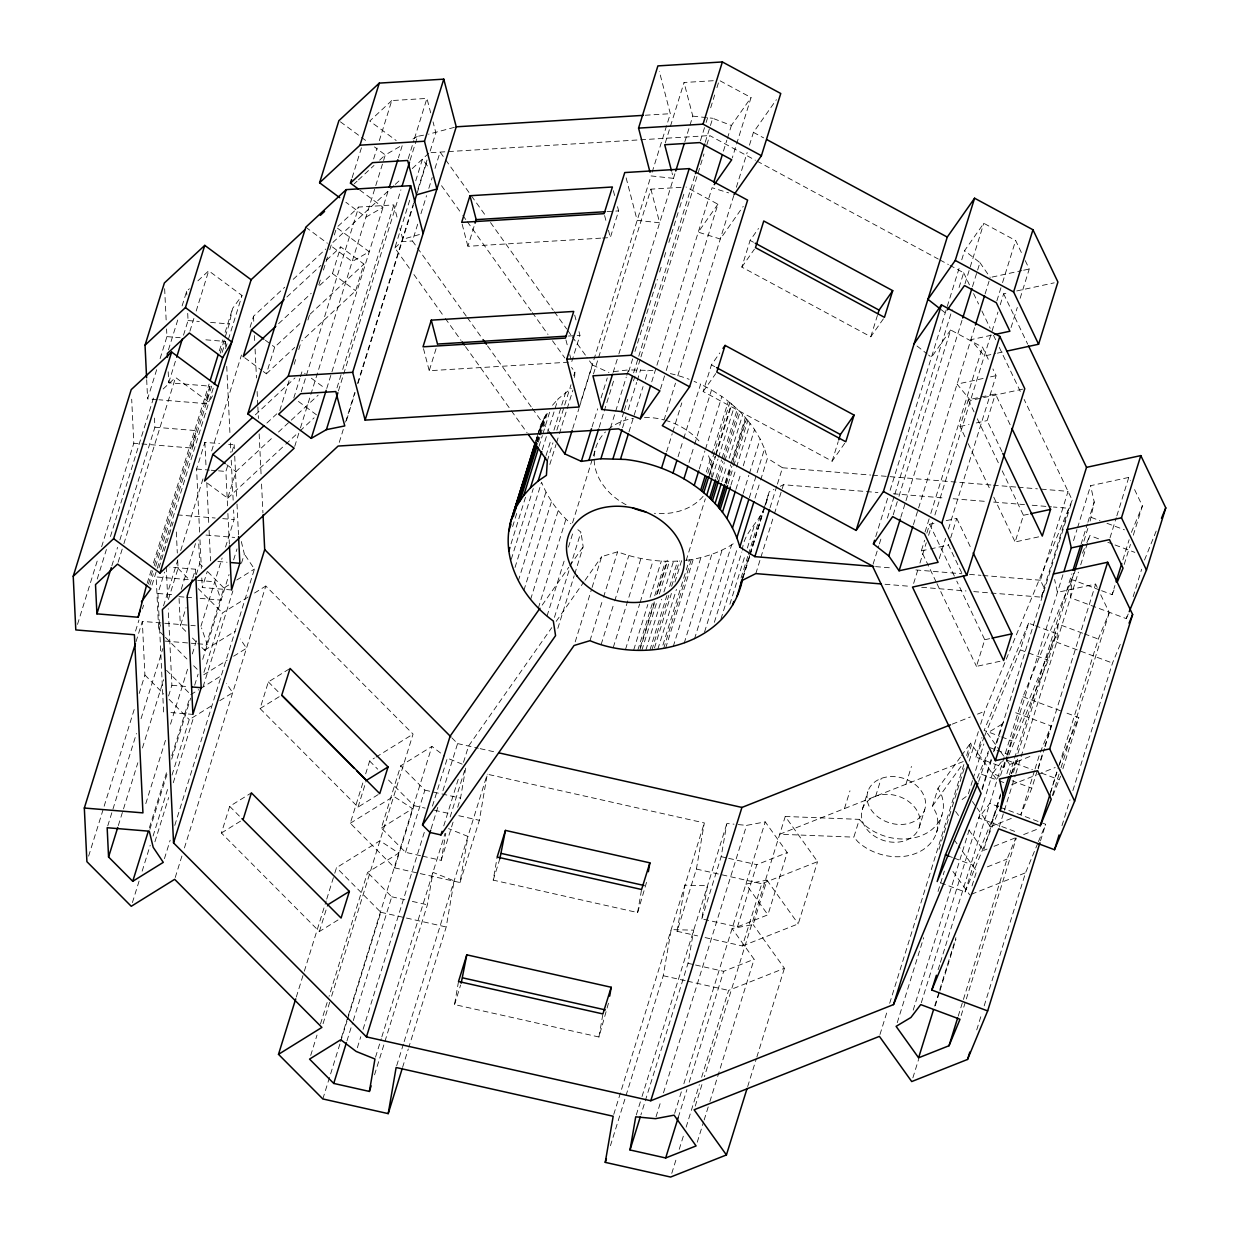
<?xml version="1.0" encoding="UTF-8"?>
<svg xmlns="http://www.w3.org/2000/svg" width="1239" height="1239" viewBox="0 0 1239 1239"><rect width="100%" height="100%" fill="white"/><g stroke="black" fill="none" stroke-linecap="round" stroke-linejoin="round"><path stroke-width="0.75" stroke-dasharray="5 3.75" d="M574.586 377.477L574.911 372.103L571.551 367.394M374.55 1074.802L427.393 904.795L432.953 872.349L454.124 880.852L446.21 926.973L408.885 1047.094M422.437 856.134L441.192 860.346L445.792 833.646M457.687 807.286L460.536 798.133L465.771 767.607M362.81 783.002L350.296 823.254L394.652 867.858L460.01 882.54L467.939 836.418L448.533 828.628M460.01 882.54L479.354 820.326L487.268 774.205L704.325 822.944L696.395 869.066L677.067 931.279L697.603 935.894M608.457 1003.234L598.948 1036.997L454.543 1004.566L458.507 981.505M646.526 882.354L637.62 912.554L493.215 880.124L497.164 857.063M598.948 1036.997L602.913 1013.936M637.62 912.554L641.585 889.494M610.424 1145.734L663.252 975.728L671.182 929.606L693.716 930.164L688.017 963.322L640.919 1114.852M677.067 931.279L684.981 885.157L707.515 885.73L701.816 918.873L737.468 926.88L767.901 914.831L787.245 852.618L765.237 821.875L746.59 825.375L735.827 824.353M701.816 918.873L721.16 856.66L726.859 823.501L734.03 824.183M536.657 440.759L537.215 437.537M1090.119 521.061L1094.207 501.95L1090.599 485.688L1128.775 477.418L1130.386 480.778M168.194 371.793L168.721 382.758L209.933 386.165L206.201 403.666L158.948 399.763M220.17 353.239L229.261 323.952L232.576 308.449L242.023 295.502L208.694 270.799L196.289 282.322M750.307 554.452L769.202 491.852L773.941 489.467M540.638 434.889L547.684 411.998L541.443 423.521L538.284 432.767M77.515 624.379L98.191 557.844M101.629 546.755L133.797 443.268L131.69 399.206M157.059 399.608L147.611 398.834L157.276 367.72M160.11 358.567L166.94 336.621L166.568 328.954M97.231 579.047L106.415 549.481M110.441 536.549L153.512 397.951M168.458 349.847L178.695 316.905M182.102 305.94L186.655 291.289L189.412 288.733M111.851 565.805L117.581 547.328M119.889 539.925L154.906 427.207L154.472 418.07M168.721 382.758L176.108 358.969M183.511 335.18L188.049 320.545L187.709 313.235M118.123 562.243L123.281 545.609M123.869 543.766L175.551 377.446L208.88 402.148L212.519 395.845M189.923 331.185L193.904 318.377M196.18 311.051L208.694 270.799M147.162 583.306L151.173 570.389M153.466 563.017L209.066 384.075M219.38 350.869L222.834 339.811M225.126 332.424L232.576 308.449M148.463 583.987L153.636 567.369M154.209 565.511L209.933 386.165M135.547 631.069L138.985 619.98M142.439 608.891L143.585 605.19M149.904 584.87L153.342 573.781M155.649 566.378L212.458 383.548M222.122 352.434L225.544 341.453L202.855 339.579M152.025 585.102L213.851 386.15M225.529 348.562L227.806 341.236M228.363 339.409L242.023 295.502M136.011 641.709L142.33 621.389L195.266 625.757M158.979 567.803L173.197 522.053M163.594 711.976L157.926 593.466L164.555 572.124M199.603 532.104L196.583 469.023L204.869 442.369L219.52 443.577M163.517 605.886L177.843 559.765M180.708 550.534L203.072 478.595M211.668 450.934L241.481 355.004M250.077 327.328L253.515 316.27L284.691 287.262M88.619 856.134L103.565 808.091M104.138 806.233L134.571 708.29M139.155 693.515L144.901 675.038L142.33 621.389M164.09 635.994L158.716 630.589L160.993 623.279M168.38 599.49L178.044 568.376L177.688 560.709M107.747 825.886L136.445 733.488M141.045 718.697L162.867 648.477M181.25 589.33L195.468 543.58M192.742 578.102L195.499 569.212L169.867 567.09M227.542 505.853L225.885 471.455L228.642 462.565M231.956 451.894L234.171 444.786L228.673 444.336M118.325 825.577L137.854 762.744M142.454 747.953L163.703 679.576M185.757 631.301L180.383 625.896L186.067 607.606M196.304 574.664L199.711 563.683L198.565 539.91M207.625 483.349L227.713 498.233L235.999 471.563L272.828 437.29M263.288 371.514L266.385 373.806L274.671 347.137L301.588 322.094M168.566 695.977L171.88 685.306L168.225 608.845M231.569 589.965L202.267 587.534L207.238 571.535M145.799 803.631L165.902 738.955M170.502 724.18L188.297 666.892M192.324 653.944L196.908 639.169M200.935 626.237L222.137 557.999M225.544 547.019L234.078 519.575L233.613 510.003M149.408 827.714L167.203 770.426M171.803 755.651L189.598 698.362M201.88 647.517L204.559 650.227L223.887 587.998L228.719 585.009M279.797 410.527L290.127 377.26M294.139 364.328L296.446 356.925M298.738 349.537L301.031 342.15M307.922 319.972L310.23 312.584M318.841 284.862L321.133 277.459M323.441 270.071L327.452 257.139M329.744 249.751L332.052 242.348M334.344 234.961L336.636 227.573L369.237 251.734L352.155 261.568L328.97 244.393M352.155 177.657L361.803 146.62M149.873 829.371L167.095 773.926M171.694 759.135L190.636 698.161M194.662 685.229L198.101 674.14M202.7 659.349L229.06 574.509M233.613 559.873L237.021 548.892M132.403 902.581L139.295 880.402M142.16 871.156L150.198 845.292M153.078 836.046L168.581 786.161M172.02 775.072L189.257 719.627L213.371 704.666M248.125 597.012L222.4 612.964L203.057 675.193L227.186 660.217M154.921 841.792L168.674 797.513M173.259 782.754L193.904 716.343M203.072 686.84L232.886 590.91M241.481 563.234L244.346 554.019L240.877 539.693M293.798 397.998L299.869 378.453M300.427 376.671L302.084 371.344L305.166 373.636M319.708 285.435L332.455 273.571L340.74 246.902L363.925 264.093L355.639 290.747L301.805 340.849M301.247 391.865L358.675 207.068L393.832 204.915L397.595 219.38M373.62 158.979L377.028 148.03M379.289 140.719L391.772 100.56L426.944 98.408L430.692 112.873M164.431 858.658L170.177 840.181M174.776 825.406L254.429 569.057L244.346 554.019M294.727 446.381L299.884 429.747M300.458 427.889L385.298 154.921L402.381 145.071L398.4 157.88M326.755 388.488L388.736 188.994M175.241 877.491L182.133 855.313M184.425 847.925L265.812 586.032L413.052 734.108L331.092 997.844M336.993 387.869L342.15 371.235M342.723 369.392L393.832 204.915M408.22 158.654L413.888 140.394M414.461 138.567L426.944 98.408M338.433 390.92L400.909 189.846M410.078 160.342L417.543 136.352L426.712 134.555M409.443 268.305L394.869 247.939L410.094 198.968M415.731 180.817L422.484 159.057L429.205 168.458M339.269 442.369L343.28 429.453M345.573 422.081L354.741 392.562M357.606 383.331L413.795 202.561M417.992 189.025L427.006 160.001M346.502 420.377L355.113 392.67M357.978 383.424L413.268 205.504M417.156 193.021L427.362 160.156M430.196 151.019L435.865 132.759L433.046 121.918M337.984 919.988L319.368 931.527L221.409 833.011L229.695 806.341L251.393 792.867M378.189 794.586L358.04 807.1L260.066 708.569L268.352 681.915L290.065 668.441M466.251 316.115L412.463 240.97L418.101 222.834M420.919 213.758L426.557 195.623M428.818 188.359L432.194 177.487M435.013 168.411L440.093 152.087L444.569 158.344M579 331.649L579.945 335.335L571.659 361.989L429.221 370.724L437.506 344.055M600.714 238.151L467.893 246.298L475.079 223.175M296.291 997.054L303.756 973.033M304.329 971.19L326.151 900.97M326.724 899.111L334.189 875.09M334.762 873.247L336.497 867.703L379.908 840.754L398.772 853.098L367.549 872.457L329.078 996.28M365.66 773.848L369.64 761.04L374.457 758.051M319.368 931.527L327.654 904.857M358.04 807.1L366.326 780.431M310.71 1055.411L317.014 1035.092M320.467 1024.003L328.505 998.123M420.563 855.715L405.556 852.339L381.364 828.024L400.693 765.81L431.915 746.436L444.538 756.038M323.054 1023.708L330.519 999.687M341.345 1037.895L347.663 1017.56M348.236 1015.717L431.915 746.436M322.837 1098.947L340.059 1043.501M340.632 1041.658L346.951 1021.323M347.524 1019.48L380.838 912.291L336.497 867.703M394.652 867.858L413.981 805.644L387.11 778.619M346.951 1040.93L352.681 1022.454M353.27 1020.595L391.741 896.788L367.549 872.457M405.556 852.339L424.884 790.126L400.693 765.81M535.744 441.069L537.153 436.391M537.432 435.632L540.25 426.557M535.806 441.673L541.443 423.521M536.704 440.557L537.834 436.918M540.08 429.67L542.899 420.594M536.905 441.192L538.036 437.568M540.281 430.32L544.231 417.62M537.199 441.611L538.888 436.159M539.461 434.347L545.098 416.211M537.37 441.951L539.058 436.515M539.631 434.703L545.826 414.74M538.376 442.137L540.08 436.701M512.636 526.575L517.701 510.251M538.98 446.427L542.372 435.539M542.93 433.727L550.255 410.155M511.041 543.828L525.692 496.669M542.279 449.742L546.786 435.23M547.344 433.418L558.061 398.943L571.287 388.349M357.343 1047.776L360.781 1036.718M363.073 1029.33L424.419 831.958M432.442 806.124L447.341 758.16L464.393 765.021M602.634 238.043L610.331 237.563L618.617 210.893L617.192 205.38M511.273 559.3L533.266 488.569M546.043 455.58L551.123 439.256M553.941 430.196L565.774 392.097M431.095 828.845L438.668 804.467M442.927 790.745L457.594 743.586L450.144 736.105M547.297 460.97L552.935 442.834M556.884 430.134L570.962 384.787M573.781 375.727L574.911 372.103M515.037 567.447L541.536 482.203C547.901 498.093 558.139 512.373 570.931 523.725M549.822 464.455L556.017 444.507M556.574 442.695L558.835 435.431M559.393 433.619L572.929 390.084M518.32 580.859L545.95 491.976M443.763 825.855L458.972 776.884M463.479 762.372L468.559 746.048L551.773 627.646M375.541 1057.161L381.271 1038.669M381.844 1036.826L445.111 833.243M450.175 816.935L465.539 767.53M580.905 401.467L650.986 175.923L673.458 178.339L672.003 172.732M652.132 172.252L670.33 113.694L659.334 71.413M572.728 428.493L578.923 408.545M579.496 406.717L592.459 365.009L586.852 357.173M523.911 590.337L551.525 501.454M441.192 860.346L453.133 821.922M593.481 373.961L650.909 189.164L682.364 187.244M665.281 142.888L684.052 82.502L713.664 80.69M530.617 599.428L558.231 510.545M592.056 426.913L597.678 408.777M601.07 397.889L607.265 377.941M538.346 608.024L565.96 519.141M396.697 1065.664L403.589 1043.486M404.162 1041.627L487.268 774.205M613.135 372.474L618.292 355.841M618.865 353.982L675.735 171.028M684.826 141.742L689.38 127.106M689.937 125.278L692.787 116.125L684.052 82.502M599.18 427.331L603.687 412.819M604.245 411.007L614.389 378.36M402.567 1067.429L408.297 1048.953M572.542 522.858L592.831 457.563M593.404 455.751L595.092 450.315M547.034 616.031L565.077 557.999M568.453 547.111L573.533 530.788M610.471 427.92L626.253 377.121M626.81 375.309L628.498 369.872L652.891 370.554M628.638 371.808L632.664 358.876M634.957 351.489L643.568 323.766M644.141 321.908L657.351 279.41M659.644 272.022L661.951 264.619M664.243 257.232L666.536 249.844M668.843 242.457L679.173 209.19M679.746 207.331L684.919 190.713M700.438 140.735L705.564 124.272M706.137 122.444L708.398 115.119M710.675 107.808L714.655 95M716.932 87.675L719.209 80.349L751.051 97.556L732.28 157.942M554.437 617.378L569.661 568.407M570.234 566.595L580.936 532.12L575.918 528.155M633.594 372.846L638.178 358.086M638.751 356.243L694.924 175.458M705.239 142.253L712.688 118.278L731.397 125.495L751.051 97.556M619.717 425.178L623.744 412.277M624.317 410.419L627.755 399.361M633.485 380.915L640.362 358.768M640.935 356.925L703.984 154.008M706.85 144.793L709.715 135.562L755.434 160.265M557.829 628.374L574.168 575.779M574.741 573.951L583.182 546.755L580.936 532.12M622.582 427.734L625.974 416.846M628.219 409.598L636.676 382.386M637.249 380.574L640.625 369.687M628.978 431.884L643.056 386.537M645.318 379.289L648.136 370.213M454.543 1004.566L460.614 985.005M493.215 880.124L499.844 858.797M651.745 381.844L656.345 367.069M656.918 365.211L712.069 187.724L728.594 192.866M723.437 151.127L726.859 140.146M727.417 138.319L731.397 125.495M575.206 641.864L591.545 589.268M592.103 587.441L601.689 556.605L617.611 551.804C637.915 559.455 659.922 562.568 681.543 560.818L674.79 582.578M660.48 389.015L665.637 372.381M666.226 370.538L717.908 204.218L686.065 187.012M589.981 640.687L602.944 598.964M603.517 597.152L617.611 551.804M664.011 420.129L675.487 383.161M677.795 375.773L734.092 194.585M736.369 187.259L747.179 152.49M749.456 145.18L753.436 132.372L776.373 99.709M601.163 644.466L614.126 602.758M614.699 600.93L628.793 555.583M666.597 451.863L672.219 433.727M672.792 431.9L681.806 402.892M613.29 647.393L640.919 558.51M678.058 456.711L683.123 440.387M683.696 438.575L700.608 384.167L694.057 381.38M844.735 443.268L832.128 461.202L703.148 391.524L711.434 364.855L719.844 352.898M883.392 318.826L870.785 336.776L741.82 267.097L750.106 240.428L758.516 228.472M625.556 649.298L639.649 603.951M640.207 602.139L653.17 560.431M689.008 462.472L694.072 446.148M694.645 444.336L711.542 389.913L700.608 384.167M633.733 649.886L647.827 604.539M650.072 597.275L661.347 561.004M637.822 650.165L652.473 603.006M654.734 595.758L665.436 561.298M640.238 647.285L654.331 601.937M656.593 594.674L667.294 560.214M639.835 650.15L654.502 602.975M657.32 593.915L667.465 561.267M641.879 650.227L657.104 601.256M659.349 593.992L669.494 561.344M699.307 469.039L704.945 450.903M705.502 449.091L721.857 396.495L711.542 389.913M645.891 650.057L661.672 599.258M663.934 592.01L673.52 561.174M649.933 649.995L666.845 595.572M669.664 586.512L677.563 561.112M706.323 472.044L711.403 455.72M711.96 453.908L728.315 401.297L721.857 396.495M651.915 649.778L668.828 595.37M671.646 586.295L679.53 560.911M707.825 473.344L729.817 402.598L728.315 401.297M654.486 647.889L671.399 593.466M709.42 474.568L715.058 456.432M715.615 454.605L731.397 403.821L729.817 402.598M709.42 476.225L715.631 456.277M716.188 454.465L731.413 405.494M657.847 649.174L676.448 589.315M686.174 560.477L705.332 498.806M712.317 477.232L717.954 459.096M718.527 457.284L734.309 406.5L731.397 403.821M662.927 645.132L689.411 559.889C705.936 557.225 722.26 551.68 735.951 541.908M715.879 478.022L721.516 459.886M722.074 458.074L737.298 409.087L734.309 406.5M663.701 648.384L691.331 559.501M717.226 479.431L722.864 461.28M723.421 459.468L738.645 410.496L737.298 409.087M665.668 648.121L693.282 559.238M718.682 480.763L724.319 462.627M724.877 460.815L740.101 411.828L738.645 410.496M721.826 481.816L726.89 465.492M729.152 458.229L742.672 414.693L740.101 411.828M673.257 646.495L700.871 557.612M725.078 482.807L730.716 464.671M731.273 462.844L745.367 417.512L742.672 414.693M725.791 482.993L730.871 466.669M733.116 459.406L745.522 419.51M726.255 484.294L731.893 466.158M732.45 464.346L746.544 418.999L745.367 417.512M728.098 483.922L733.178 467.583M733.736 465.771L747.829 420.424L746.544 418.999M730.902 485.13L735.981 468.807M736.539 466.995L750.075 423.459M684.176 643.227L711.806 554.344M735.935 489.374L740.999 473.05M743.261 465.802L754.536 429.515L747.829 420.424M694.475 638.983L722.089 550.101M743.214 493.416L748.852 475.28M749.409 473.468L760.127 439.009L754.536 429.515M704.557 631.983L731.614 544.928M749.316 497.753L764.54 448.781L760.127 439.009M714.361 622.319L737.468 547.948M755.031 498.109L760.111 481.785M760.669 479.973L767.437 458.213L764.54 448.781M720.943 619.097L741.805 551.99M742.362 550.178C743.508 533.173 757.741 523.632 763.89 508.919M729.879 604.26L745.104 555.289M747.349 548.041L754.675 524.453M741.077 577.901L747.845 556.141M748.402 554.329L760.235 516.229M741.572 580.735L749.471 555.335M750.029 553.523L763.565 509.988M764.122 508.176L769.202 491.852M742.641 578.195L749.409 556.435M749.967 554.607L764.06 509.26M742.982 578.024L749.75 556.265M770.085 507.665L776.853 485.905M777.411 484.093L782.49 467.769L767.437 458.213M755.821 573.595L760.343 559.083M760.901 557.271L773.864 515.548M774.421 513.736L783.451 484.712L877.94 492.518M613.754 1114.403L704.325 822.944M832.128 461.202L838.199 441.657M870.785 336.776L877.413 315.434M636.288 1114.961L641.446 1098.327M642.034 1096.484L726.859 823.501M656.02 1116.835L661.177 1100.232M663.469 1092.844L746.59 825.375M674.666 1113.334L681.558 1091.156M683.866 1083.753L765.237 821.875M678.291 1117.315L686.917 1089.592M689.209 1082.205L723.669 971.33L754.102 959.265L732.094 928.522L753.142 924.588L766.956 880.139L745.909 884.088L767.901 914.831M737.468 926.88L756.812 864.667L787.245 852.618M671.77 1173.348L676.943 1156.715M679.235 1149.327L683.835 1134.552M686.127 1127.149L699.338 1084.652M701.63 1077.264L728.625 990.395L784.426 968.294L753.142 924.588M705.084 937.567L742.424 945.961L761.768 883.748L817.57 861.647L785.247 816.47L704.387 1076.706M695.249 1106.102L702.095 1084.048M875.741 536.564L887.79 497.753M890.098 490.35L959.466 267.113M961.743 259.787L964.577 250.65L983.797 223.299L1015.639 240.505L1022.036 253.918M873.077 564.225L878.807 545.779M879.38 543.921L881.672 536.549M887.403 518.103L894.295 495.972M894.868 494.129L952.187 309.657M959.063 287.51L963.648 272.766L950.112 265.44M697.247 1142.219L703.566 1121.899M704.139 1120.041L709.297 1103.422M709.885 1101.564L754.102 959.265M893.226 514.758L898.399 498.124M898.972 496.281L950.654 329.961L982.496 347.168L989.698 362.253M965.026 283.685L983.797 223.299M900.83 517.221L905.415 502.461M905.988 500.618L962.161 319.848M972.476 286.643L977.06 271.883M977.633 270.04L979.941 262.653L964.577 250.65M913.437 524.577L918.022 509.787M918.595 507.944L974.861 326.879M985.098 293.937L989.078 281.129M747.675 1086.572L756.286 1058.849M756.859 1057.006L784.426 968.294M742.424 945.961L798.241 923.86L817.57 861.647M925.068 531.965L930.226 515.331M930.799 513.488L982.496 347.168M996.868 300.891L1001.979 284.428M1002.552 282.6L1015.639 240.505M936.142 581.927L921.32 550.906L924.635 540.235M926.849 533.126L929.606 524.236L935.027 523.059M964.933 436.809L959.993 426.479L968.279 399.81L995.413 393.925L1011.055 426.681M913.639 583.399L917.665 570.451M919.958 563.064L926.276 542.744M928.584 535.341L932.595 522.409M934.887 515.021L997.953 312.089M1000.229 304.763L1003.636 293.782L1009.258 292.574M844.44 808.602L849.969 790.838M939.255 558.619L945.574 538.299M948.439 529.053L996.11 375.665L992.904 368.959M1011.055 327.576L1017.312 307.442M1020.146 298.289L1029.253 269.018L1025.242 260.624M960.457 757.075L938.031 788.221L932.502 805.985L936.018 812.908A47.887 37.433 17.3 0 1 915.094 853.686A47.887 37.433 17.3 0 1 858.147 842.009L853.841 837.146L859.37 819.366L785.247 816.47M862.329 809.346L867.858 791.566M961.634 572.604L948.455 545.021L950.112 539.693M950.669 537.912L956.74 518.367L944.087 521.108M1001.948 451.616L987.127 420.594L995.413 393.925M875.648 796.243L881.177 778.464M905.91 784.256L911.439 766.476M919.261 827.249A29.844 23.324 17.3 0 0 882.664 794.571A29.844 23.324 17.3 0 0 870.459 833.073A29.844 23.324 17.3 0 0 919.261 827.249L924.774 809.485A29.844 23.324 17.3 0 0 888.193 776.791A29.844 23.324 17.3 0 0 875.973 815.293A29.844 23.324 17.3 0 0 924.774 809.485M999.997 661.285L976.471 666.381L984.757 639.727L956.771 581.122M1038.654 536.859L1015.144 541.954L1023.429 515.285L1002.026 470.479M936.483 832.67L941.996 814.906M879.969 1034.534L887.387 1010.668M889.679 1003.311L964.453 762.682M966.683 755.511L970.54 743.075L997.287 780.446M938.992 849.412L951.149 810.306M952.249 806.744L964.763 766.492M967.613 757.339L971.593 744.531M969.192 761.102L978.361 731.583M980.653 724.211L984.664 711.294L1072.231 500.138L1024.157 399.469M1008.205 756.812L1003.76 767.53L975.836 757.106L981.908 737.546M897.253 1022.671L923.674 937.66M938.031 891.461L944.35 871.125M972.46 780.632L967.922 795.268L959.373 801.525M973.033 778.804L983.843 744.035M991.092 593.016L1041.24 597.167L1044.616 589.005L1040.435 580.239L1068.049 491.356L1039.304 488.987M978.671 781.437L988.273 752.956M984.726 735.656L1020.317 649.856L1028.602 623.202L1033.837 625.153M1041.24 597.167L1068.854 508.284L1053.429 507.014M913.205 1010.11L969.951 827.482M982 788.747L991.169 759.228M993.461 751.856L1002.057 724.18L1005.325 719.89M982.233 789.754L991.417 760.235M994.282 751.004L1072.231 500.138M921.305 1002.738L995.382 764.355M938.124 969.719L939.859 964.174M940.432 962.316L1022.949 696.736L1075.111 570.978M1000.601 775.304L1006.347 756.828M1006.92 754.969L1062.985 574.571M1073.547 540.591L1076.954 529.611M1077.527 527.783L1090.599 485.688M940.664 882.849L965.088 891.972L973.374 865.302L998.588 804.529M1003.76 767.53L1007.075 756.874M1007.632 755.093L1012.046 740.876L1056.526 633.625L1035.572 625.803M934.671 1006.053L939.27 991.262M939.843 989.419L955.919 937.675M971.996 885.931L976.595 871.141L958.599 846.005M976.921 807.843L990.41 826.707L1000.647 793.765M1006.889 773.632L1009.739 764.494L1031.22 755.976M912.864 1077.853L918.61 1059.376M935.275 1005.789L939.286 992.842M939.859 990.999L955.935 939.255M969.006 830.161L983.534 850.465L1000.585 795.562M1009.367 774.964L1071.859 573.889M1081.028 544.37L1087.331 524.082M1087.904 522.239L1094.207 501.95M1011.597 773.756L1017.343 755.279M1017.916 753.42L1074.198 572.31M1083.877 541.195L1087.857 528.387M1013.44 772.284L1017.854 758.051L1011.179 774.143M1008.949 755.031L1048.24 660.294L1056.526 633.625M999.223 827.002L1015.314 775.258M1015.887 773.415L1078.426 572.155M1080.702 564.829L1089.793 535.542L1098.807 538.919M958.212 1016.166L1007.028 859.092L1015.81 837.905M1034.488 770.735L1020.843 814.643L1031.824 788.174L1037.508 769.868M1035.061 768.908L1040.171 752.429L1051.152 725.961L1013.657 711.96M961.154 1015.562L965.754 1000.787M966.327 998.928L1016.29 838.153M1038.065 768.041L1042.619 753.405M1044.895 746.079L1051.152 725.961M1038.205 768.877L1044.523 748.557M1045.096 746.699L1095.632 584.08L1057.456 592.35L1054.606 579.511M1110.02 537.803L1116.262 517.685M1116.835 515.858L1128.775 477.418M976.719 1029.888L981.892 1013.254M984.184 1005.851L1025.536 872.798L1037.755 843.325M1050.145 793.595L1058.106 767.979M1050.61 792.449L1056.929 772.114M1059.221 764.726L1098.265 639.061L1109.246 612.593L1100.433 594.147M1101.61 590.709L1112.08 594.627L1114.93 585.474M1122.89 559.858L1129.132 539.724M1052.391 795.531L1060.429 769.667M1061.018 767.824L1109.246 612.593M1124.191 564.488L1130.448 544.355M1133.298 535.202L1142.389 505.93L1133.577 487.485M1040.497 840.878L1045.654 824.26L1040.249 822.231M1052.995 795.423L1060.615 776.156M1062.876 768.83L1078.797 717.598L1064.394 712.208M1061.962 825.685L1070 799.821M1072.881 790.575L1112.498 663.066L1121.125 642.267M1099.86 590.058L1071.936 579.62L1070.465 597.771L1126.313 618.633L1128.017 613.135M1133.143 596.671L1141.661 569.212M1144.511 560.074L1157.149 528.666M765.671 504.381L767.793 498.217M1028.602 623.202L984.122 730.437L999.827 736.307M975.836 757.106L983.983 737.437M977.323 778.015L988.443 751.206M1082.452 553.26L1086.123 544.401M1086.866 542.636L1089.793 535.542M965.088 891.972L998.448 811.53M1131.408 532.398L1142.389 505.93M1112.08 594.627L1115.007 587.565M1058.679 766.151L1078.797 717.598M1126.313 618.633L1128.466 613.429M1038.468 841.591L1045.654 824.26M717.908 204.218L698.254 232.158L720.293 239.019L743.23 206.371M741.82 267.097L754.427 249.147M542.171 605.128L568.778 567.261M569.878 565.681L583.182 546.755M703.148 391.524L715.755 373.589M556.203 621.343L583.941 581.865M585.056 580.286L601.689 556.605M950.654 329.961L931.434 357.297L928.553 355.035M961.572 755.527L970.54 743.075M932.502 805.985L962.78 763.967M1001.406 761.861L992.547 773.508L999.687 776.172M552.501 405.261L558.061 398.943M391.772 100.56L369.749 121.05L396.17 140.503M354.23 183.821L357.049 181.204M358.458 179.887L373.992 165.437M379.645 160.172L385.298 154.921L374.457 146.93M163.145 388.984L175.551 377.446M338.015 226.288L358.675 207.068M293.194 279.348L325.795 249.008M332.888 242.426L393.832 185.711M395.256 184.394L400.925 179.128M412.262 168.581L429.267 152.753M286.906 297.004L320.916 265.363M326.585 260.097L340.74 246.902M278.62 323.658L311.206 293.349M310.091 314.179L363.925 264.093M394.869 247.939L401.653 241.636L412.463 240.97M266.385 373.806L294.712 347.431M255.327 414.848L294.99 377.926M266.881 423.057L276.793 413.826M278.496 432.024L289.833 421.477M291.258 420.16L318.175 395.117M227.713 498.233L284.381 445.498M285.806 444.182L298.553 432.318M299.977 431.002L314.133 417.822M236.757 580.022L254.429 569.057M254.553 593.016L265.812 586.032M204.559 650.227L235.1 631.271M233.613 656.236L246.484 648.245L240.273 638.983M190.744 694.661L198.782 689.674M200.393 688.683L221.285 675.72M219.799 700.67L232.669 692.694L226.458 683.432M260.066 708.569L281.78 695.11M221.409 833.011L243.107 819.537M376.067 757.06L413.052 734.108M350.296 823.254L393.723 796.321L412.587 808.649L381.364 828.024M1002.057 724.18L987.251 733.054L999.625 750.338M412.99 138.969L417.543 136.352M780.276 486.308L783.451 484.712M952.311 724.118L970.292 716.994M977.478 714.144L984.664 711.294M963.23 761.551L779.718 834.25L853.841 837.146M1011.582 784.798L1036.005 775.118M1037.74 774.437L1055.179 767.53M990.41 826.707L1013.672 817.477M983.534 850.465L987.018 849.087M994.003 846.314L1014.927 838.029M1023.646 834.575L1039.335 828.364M987.344 866.882L1007.028 859.092M971.469 894.217L1025.536 872.798M454.388 127.354L428.539 134.199M419.402 234.527L402.768 239.282L399.949 228.425M992.083 277.071L1021.819 270.629M1023.677 270.226L1029.253 269.018M1016.739 290.948L1054.188 282.833M991.324 335.258L970.88 339.687L984.308 355.996L995.536 353.564M997.41 353.161L1004.891 351.535M983.1 378.484L957.081 384.121L970.493 400.445L981.722 398.013M990.534 376.873L996.11 375.665M983.596 397.611L1022.903 389.092M959.993 426.479L969.037 424.512M976.27 422.948L987.127 420.594M1023.429 515.285L1028.85 514.123M921.32 550.906L928.553 549.342M930.365 548.939L948.455 545.021M984.757 639.727L990.178 638.55M613.568 371.654L628.498 369.872M685.461 560.291L689.411 559.889M645.256 115.242L670.33 113.694M431.064 152.645L709.715 135.562M607.064 211.606L618.617 210.893M568.407 336.032L579.945 335.335M188.049 320.545L199.293 321.474M210.537 322.403L229.261 323.952M166.94 336.621L180.166 337.705M782.49 467.769L870.645 475.048M872.566 475.203L991.386 485.022M993.306 485.192L1016.305 487.082M1018.226 487.237L1037.384 488.832M154.906 427.207L196.118 430.614L192.401 448.115L133.797 443.268M893.365 493.788L945.434 498.093M953.147 498.728L985.934 501.439M993.647 502.074L1024.498 504.614M1032.211 505.249L1051.508 506.844M196.583 469.023L209.406 470.092M211.234 470.231L216.732 470.696M218.56 470.835L225.885 471.455M875.601 566.626L892.854 568.051M915.853 569.94L961.851 573.75M969.518 574.385L981.009 575.33M982.93 575.485L1040.435 580.239M177.363 514.882L215.168 518.01M222.741 518.63L234.078 519.575M885.033 584.266L910.107 586.326M921.677 587.286L966.033 590.957M973.746 591.592L989.171 592.862M205.968 535.062L234.698 537.432M217.878 561.484L227.031 562.243M188.282 579.604L156.145 576.94L158.716 630.589M197.729 580.379L214.75 581.788L221.1 600.125L196.211 598.065M157.926 593.466L172.562 594.674M178.974 596.64L184.719 597.121M186.64 597.275L194.291 597.91M165.159 641.09L195.808 643.614M197.713 643.769L207.3 644.559L201.508 627.894M171.88 685.306L188.359 686.669M170.92 712.58L192.897 714.392M692.787 116.125L712.688 118.278M457.594 743.586L478.3 748.232M480.19 748.666L495.244 752.042M424.884 790.126L460.536 798.133M721.16 856.66L726.782 857.93M728.656 858.348L756.812 864.667M413.981 805.644L425.178 808.153M434.517 810.26L451.337 814.023M458.802 815.711L479.354 820.326M696.395 869.066L761.768 883.748M391.741 896.788L404.874 899.731M412.37 901.419L427.393 904.795M688.017 963.322L693.639 964.577M695.513 965.011L723.669 971.33M380.838 912.291L446.21 926.973M663.252 975.728L685.663 980.761M687.537 981.18L728.625 990.395M1091.265 517.406L1099.984 520.674M1106.969 523.276L1124.423 529.796M1107.821 542.279L1113.226 544.293M1115.023 544.974L1134.831 552.377M1082.561 633.191L1058.121 624.069L1056.65 642.205L1112.498 663.066M1084.311 633.841L1098.265 639.061M1020.317 649.856L1048.24 660.294M1022.949 696.736L1062.597 711.542M1001.577 736.957L1012.046 740.876M989.93 747.628L995.165 749.58M996.915 750.23L1007.384 754.148M1007.23 760.297L1032.443 769.713M1041.457 773.09L1059.469 779.811M1012.186 780.833L1031.824 788.174M981.644 774.298L997.349 780.152M999.099 780.802L1004.333 782.769M998.82 806.759L989.806 803.399L978.733 817.941L1018.009 832.608M1000.616 807.425L1038.452 821.565M948.95 856.18L952.435 857.481M954.185 858.131L973.374 865.302M592.459 365.009L608.953 372.49M753.436 132.372L763.627 137.87M757.122 161.178L938.264 259.044M939.952 259.958L948.408 264.527M750.106 240.428L753.498 242.255M711.434 364.855L714.826 366.698M340.431 121.84L368.277 142.377M359.759 190.032L383.052 207.3L365.954 217.135L345.867 202.251M305.785 227.217L327.421 243.247M332.455 273.571L355.639 290.747M265.394 340.26L274.671 347.137M311.345 378.205L325.253 388.519M244.749 357.761L261.739 370.368M298.429 401.436L316.967 415.189M226.722 464.702L235.999 471.563M940.928 309.471L945.249 312.863M916.999 346.006L927.113 353.905M199.711 563.683L202.406 566.378M207.765 571.783L223.887 587.998M178.044 568.376L188.793 579.186M198.209 588.649L222.4 612.964M369.64 761.04L377.694 769.156M268.352 681.915L280.603 694.227M192.463 638.054L196.505 642.112M165.437 637.342L186.934 658.978M193.656 665.73L197.682 669.788M166.568 670.345L189.412 693.313M144.901 675.038L163.718 693.948M169.093 699.354L189.257 719.627M229.695 806.341L240.567 817.291M859.37 819.366L863.676 824.229A47.887 37.433 17.3 0 0 920.623 835.922A47.887 37.433 17.3 0 0 941.547 795.128L938.031 788.221M1000.74 751.918L1005.247 758.206M1006.362 759.77L1009.739 764.494M972.414 801.556L975.79 806.279M955.61 811.437L958.955 816.114M954.107 839.717L957.484 844.425M445.684 159.908L470.34 194.353M471.455 195.917L486.029 216.283M490.505 222.54L553.244 310.215M554.36 311.779L566.688 329.001M567.803 330.565L571.164 335.258M572.294 336.822L585.737 355.608M952.961 871.482L969.719 894.899M441.549 185.695L461.713 213.882M462.828 215.447L466.205 220.155M467.32 221.719L531.206 311.004M532.321 312.569L548.01 334.499M552.501 340.771L564.829 357.994M467.366 317.68L481.925 338.03M487.531 345.867L531.221 406.919M532.352 408.483L548.025 430.398M413.919 274.562L444.182 316.859M445.297 318.423L461.001 340.353M465.477 346.626L510.313 409.288M511.428 410.852L527.117 432.783M766.956 880.139L798.241 923.86M979.941 262.653L990.224 277.474M1003.636 293.782L1027.673 344.117M963.648 272.766L969.456 284.908M973.591 293.581L978.578 304.004M981.892 310.943L990.178 328.304M993.492 335.242L995.97 340.446M999.3 347.4L1020.843 392.515M1095.632 584.08L1097.243 587.441M968.279 399.81L974.04 411.875M977.323 418.767L998.727 463.587M968.217 443.717L990.441 490.241M993.74 497.149L1015.144 541.954M956.74 518.367L971.562 549.388M929.606 524.236L955.95 579.403M936.963 583.662L976.471 666.381M650.909 189.164L659.644 222.788L637.171 220.356L625.71 176.232M613.367 190.682L614.792 196.196M604.601 215.509L606.506 222.85M608.426 230.206L610.331 237.563M574.695 315.109L576.135 320.622M565.929 339.935L567.849 347.292M569.754 354.648L571.659 361.989M462.162 224.228L467.893 246.298M423.49 348.655L429.221 370.724M253.515 316.27L253.887 323.983M254.444 335.552L254.723 341.329M255.079 349.057L256.473 377.972M257.123 391.478L257.774 404.967M257.867 406.903L258.409 418.472M259.152 433.898L261.181 476.334M261.553 484.046L262.947 512.961M234.171 444.786L234.357 448.611M234.729 456.246L236.649 496.39M237.005 504.041L238.477 534.629M225.544 341.453L225.901 349.119M226.737 366.357L229.943 433.387M230.408 442.958L230.857 452.545M231.228 460.196L233.257 502.337M227.899 513.504L229.37 544.091M204.869 442.369L205.968 465.306M206.789 482.498L208.725 522.641M209.081 530.292L210.553 560.88M199.975 539.755L201.353 568.422M201.802 577.978L202.267 587.534M186.655 291.289L186.826 294.944M195.499 569.212L195.777 574.958M164.648 288.718L166.212 321.288M176.31 531.98L177.316 553.043M179.066 598.468L180.383 625.896M166.212 566.796L167.761 599.289M146.682 379.676L147.611 398.834M670.361 373.589A119.347 93.281 17.3 0 1 689.132 379.304M703.102 496.312A59.937 46.834 17.3 0 1 654.393 513.302M626.098 504.8A59.937 46.834 17.3 0 1 605.437 431.977M608.148 429.499A59.937 46.834 17.3 0 1 633.222 418.333M644.45 417.357A59.937 46.834 17.3 0 1 663.608 419.804M665.281 420.269A59.937 46.834 17.3 0 1 700.376 442.54M708.507 455.797A59.937 46.834 17.3 0 1 711.604 477.232"/><path stroke-width="1.5" d="M535.387 442.385L510.654 521.65C500.494 559.796 522.873 598.979 553.322 621.002L555.568 635.638L422.53 824.988L429.964 832.469L440.945 834.931L574.075 645.488L589.981 640.687C645.163 663.98 728.408 645.891 742.424 579.837M369.392 1091.435L374.952 1059.004L356.197 1051.462L340.771 1039.738L309.549 1059.113L333.74 1083.428L369.392 1091.435L371.111 1085.891M295.718 998.913L278.496 1054.343L322.837 1098.947L388.21 1113.629L396.124 1067.507L613.181 1116.246L605.252 1162.368L670.624 1177.05L726.426 1154.949L747.102 1088.415M461.171 983.224L466.793 954.835L611.199 987.266L609.681 996.141M499.844 858.797L505.45 830.409L649.871 862.84L648.353 871.698M630.016 1149.962L635.715 1116.819L655.446 1118.678L674.093 1115.177L696.101 1145.92L665.668 1157.969L630.016 1149.962L640.346 1116.711M1003.063 795.252L999.455 778.99L1037.632 770.735L1051.245 799.232L1040.264 825.716L1000.121 810.709L1003.063 795.252L1008.794 776.807M141.432 601.751L150.879 588.804L117.55 564.101L95.511 584.591L96.905 613.847L138.118 617.254L146.589 585.149M740.163 587.1L741.572 580.735L755.821 573.595L881.177 583.941M278.496 1054.343L321.908 1027.41L174.668 879.334L131.257 906.282L86.9 861.678L84.329 808.029L142.934 812.877L134.401 634.755L75.796 629.923L73.225 576.274L131.226 389.619L171.632 352.031L217.987 386.398M146.589 377.756L145.04 345.185L164.369 282.972L204.776 245.384L251.13 279.735L159.986 573.038L113.632 538.686L171.632 352.031M145.04 345.185L185.432 307.597L204.776 245.384M96.905 613.847L111.262 567.648M176.681 357.142L182.365 338.851M210.212 380.388L218.234 354.555M138.118 617.254L140.425 609.867M214.393 384.369L222.679 357.715L231.801 341.949L185.432 307.597M84.329 808.029L135.438 643.568M252.493 417.481L212.814 454.388L204.528 481.057L264.046 425.689M284.072 299.637L251.486 329.961L243.2 356.615L275.786 326.306M192.184 579.883L187.213 595.882L192.897 714.392L201.183 687.722L195.87 576.863M108.567 856.985L107.158 827.729L149.3 831.214L153.202 847.321L163.285 862.359L132.743 881.301L108.567 856.985L117.751 827.42M159.986 573.038L294.154 448.224L247.785 413.857L305.785 227.217L346.192 189.629L410.667 185.664L423.103 233.474M339.687 197.667L319.6 182.768L338.882 120.694L379.289 83.106L443.763 79.157L456.246 126.812L365.102 420.114L579.171 407.012L566.75 359.202L624.75 172.562L689.225 168.612L747.613 200.145L689.612 386.8L662.292 425.674L856.118 530.4L883.438 491.511L941.439 304.871L999.811 336.404L1024.777 388.69L966.776 575.33L912.493 587.085L995.382 760.653L1049.665 748.898L1107.666 562.243L1053.382 573.998M247.785 413.857L288.191 376.269L346.192 189.629M319.6 182.768L360.007 145.18L379.289 83.106M132.743 881.301L148.262 831.415M358.21 188.886L350.451 183.124L351.582 179.485M238.569 536.533L239.855 563.296L231.569 589.965L229.463 545.996M173.553 842.907L162.371 609.573L338.123 446.055L618.571 428.864L872.504 566.068L981.087 793.44L893.52 1004.597L650.785 1100.743L366.45 1036.888L173.553 842.907L264.697 549.605L263.04 514.897M311.237 438.374L326.399 429.654L344.767 425.922L335.831 391.555L300.674 393.723L278.636 414.213L311.237 438.374L326.167 390.331M389.309 187.166L397.843 159.723M326.399 429.654L337.86 392.763M402.056 186.16L409.505 162.185M365.102 420.114L352.666 372.32L410.667 185.664M414.368 201.957L416.583 194.833L436.902 189.025L424.481 141.231L443.763 79.157M243.107 819.537L251.393 792.867L349.367 891.399L341.081 918.053L241.93 818.654M431.296 320.158L423.01 346.827L565.449 338.092L573.734 311.438L431.296 320.158L437.506 344.055L566.471 336.156M469.968 195.731L461.682 222.385L604.121 213.666L612.407 186.996L469.968 195.731L476.179 219.628L475.079 223.175M388.039 766.956L379.753 793.626L281.78 695.11L290.065 668.441L388.039 766.956L366.326 780.431L356.801 770.859M333.74 1083.428L346.378 1042.773M509.879 524.809L535.248 443.19M510.654 521.65L536.131 442.369M508.749 531.237L511.01 523.989M513.256 516.725L516.074 507.665M519.466 496.777L523.4 484.077M525.661 476.829L530.741 460.505M531.856 456.866L535.806 444.182M515.285 509.477L535.775 444.832M516.617 506.503L536.642 443.423M517.468 505.094L536.812 443.763M520.055 500.881L536.967 446.474M518.212 503.623L523.772 495.399L538.423 448.239M650.026 172.236L638.565 128.113L657.894 65.899L722.368 61.95L780.756 93.498L761.412 155.711L734.092 194.585M422.53 824.988L450.144 736.105L539.956 608.287M508.78 551.092L509.91 547.468M523.772 495.399L530.431 487.825L541.706 451.554M530.431 487.825L538.16 480.98L545.485 457.392M366.45 1036.888L430.645 830.285M440.945 834.931L442.06 831.307M873.696 566.455L754.861 556.636L739.822 547.08C729.678 509.306 696.999 481.615 661.518 468.187A119.347 93.281 17.3 0 0 625.261 459.437L600.884 458.755L581.339 461.373L564.845 453.892L572.17 430.305M581.339 461.373L591.483 428.725M601.643 409.428L592.908 375.82L628.065 373.651L659.907 390.858L640.253 418.813L621.544 411.58L601.643 409.428L612.546 374.317M675.735 171.028L684.253 143.569M589.036 459.979L598.607 429.143M388.21 1113.629L401.994 1069.272M566.75 359.202L631.224 355.252L689.225 168.612M638.565 128.113L703.04 124.163L722.368 61.95M600.884 458.755L609.898 429.732M621.544 411.58L632.448 376.532M695.497 173.615L704.666 144.096M613.011 458.569L622.024 429.546M620.522 459.096L628.405 433.712M466.793 954.835L458.507 981.505L602.913 1013.936L611.199 987.266M505.45 830.409L497.164 857.063L641.585 889.494L649.871 862.84M640.253 418.813L650.599 385.546M713.772 182.226L722.306 154.782M661.518 468.187L666.024 453.675M672.978 473.05L676.928 460.35M725.094 345.418L716.808 372.087L845.788 441.765L854.074 415.096L725.094 345.418L723.003 348.407M683.928 478.796L687.877 466.096M694.227 485.363L698.75 470.866M700.685 490.179L705.208 475.668M702.188 491.48L706.695 476.969M703.783 492.704L708.863 476.38M706.679 495.368L711.759 479.044M709.684 497.97L715.321 479.834M711.031 499.379L716.669 481.243M712.471 500.711L718.682 480.763M715.058 503.576L721.253 483.628M717.753 506.379L724.505 484.619M718.93 507.882L725.682 486.106M720.215 509.306L727.541 485.734M722.445 512.342L730.344 486.942M726.906 518.398L735.362 491.186M732.497 527.891L742.641 495.228M736.911 537.664L748.759 499.565M739.822 547.08L753.916 501.733M732.621 605.112L733.751 601.488M737.004 596.331L742.084 580.007M754.861 556.636L769.527 509.477M605.252 1162.368L606.398 1158.666M838.757 439.876L840.414 434.533L854.074 415.096M877.971 313.668L879.071 310.106L892.73 290.669L763.766 220.991L755.48 247.661L884.445 317.339L892.73 290.669M650.785 1100.743L741.929 807.441L950.514 724.83M856.118 530.4L947.262 237.083L974.582 198.209L1032.954 229.757L1057.92 282.027L1038.592 344.241L1006.765 351.133M665.668 1157.969L678.291 1117.315M939.472 308.341L927.934 299.311L955.254 260.438L974.582 198.209M873.433 543.952L892.653 516.617L924.495 533.808L938.109 562.32L899.08 570.776L888.781 555.955L873.433 543.952L874.595 540.25M888.781 555.955L900.257 519.064M962.734 318.005L971.903 288.486M899.08 570.776L912.864 526.42M975.434 325.036L984.54 295.765M966.776 575.33L941.81 523.059L999.811 336.404M1038.592 344.241L1013.626 291.97L1032.954 229.757M893.52 1004.597L968.046 764.788M973.204 552.842L1011.891 633.841L1003.605 660.511L963.276 576.058M1011.876 428.4L1050.564 509.415L1042.278 536.069L1002.769 453.35M975.852 781.592L945.45 854.879L937.164 881.533L977.943 783.234M995.382 760.653L1086.526 467.351L1028.509 345.851M726.426 1154.949L694.103 1109.772L879.396 1036.377L911.718 1081.554L967.535 1059.453L987.653 1010.9L931.805 990.038L936.405 975.263M1064.084 571.024L1071.27 547.901L1067.197 529.564L1121.481 517.809L1140.809 455.596L1086.526 467.351M918.595 1057.796L949.028 1045.731L960.008 1019.263L920.732 1004.597L910.913 1017.482L896.107 1026.357L918.595 1057.796L933.525 1009.739M1073.005 570.203L1080.454 546.229M1000.121 810.709L1011.024 775.599M1074.771 570.482L1082.731 544.85M949.028 1045.731L957.639 1018.009M967.535 1059.453L969.827 1052.05M1040.264 825.716L1050.037 794.292M1116.06 581.819L1121.744 563.513M987.653 1010.9L1039.924 842.737M931.805 990.038L998.649 828.86L1054.497 849.706L1059.097 834.931M1054.497 849.706L1074.631 801.168L1132.632 614.513L1107.666 562.243M1129.194 611.694L1146.447 570.079L1165.775 507.866L1140.809 455.596M1117.206 582.268L1123.061 568.143L1109.447 539.646L1071.27 547.901M1161.47 518.258L1165.775 507.866M1129.039 623.186L1132.632 614.513M714.253 184.611L731.707 159.769L699.88 142.578L664.708 144.731L671.507 170.874M914.119 343.745L941.439 304.871M947.386 309.827L964.469 285.528L996.295 302.719L1009.909 331.231L995.041 334.453M350.451 183.124L372.49 162.634L407.646 160.481L416.583 194.833M251.13 279.735L304.794 229.804M320.328 215.354L324.572 211.42M73.225 576.274L113.632 538.686M538.16 480.98L546.43 475.342L547.297 460.97L528.248 434.347M327.654 904.857L349.367 891.399M1030.662 513.72L1050.564 509.415M991.99 638.162L1011.891 633.841M456.246 126.812L643.32 115.351M360.007 145.18L424.481 141.231M476.179 219.628L605.143 211.73M288.191 376.269L352.666 372.32M230.702 562.537L239.855 563.296M192.03 686.979L201.183 687.722M499.023 752.894L741.929 807.441M501.501 853.47L644.032 885.467M462.828 977.896L605.36 1009.909M945.45 854.879L948.95 856.18M767.034 139.713L947.262 237.083M703.04 124.163L761.412 155.711M955.254 260.438L1013.626 291.97M755.201 243.185L879.071 310.106M716.529 367.611L840.414 434.533M631.224 355.252L689.612 386.8M883.438 491.511L941.81 523.059M251.486 329.961L263.845 339.114M222.679 357.715L189.35 333.012L167.327 353.502L167.497 357.173M212.814 454.388L225.173 463.556M264.697 549.605L450.795 736.756M281.965 695.59L354.075 768.118M483.055 339.594L486.416 344.287M549.156 431.962L564.845 453.892M462.116 341.918L464.362 345.062M1121.481 517.809L1146.447 570.079M1049.665 748.898L1074.631 801.168M645.813 511.97A59.937 46.834 17.3 0 1 632.54 507.835M576.956 575.934A59.937 46.834 17.3 0 0 678.631 580.859A59.937 46.834 17.3 0 0 620.646 506.317A59.937 46.834 17.3 0 0 576.956 575.934"/></g></svg>
